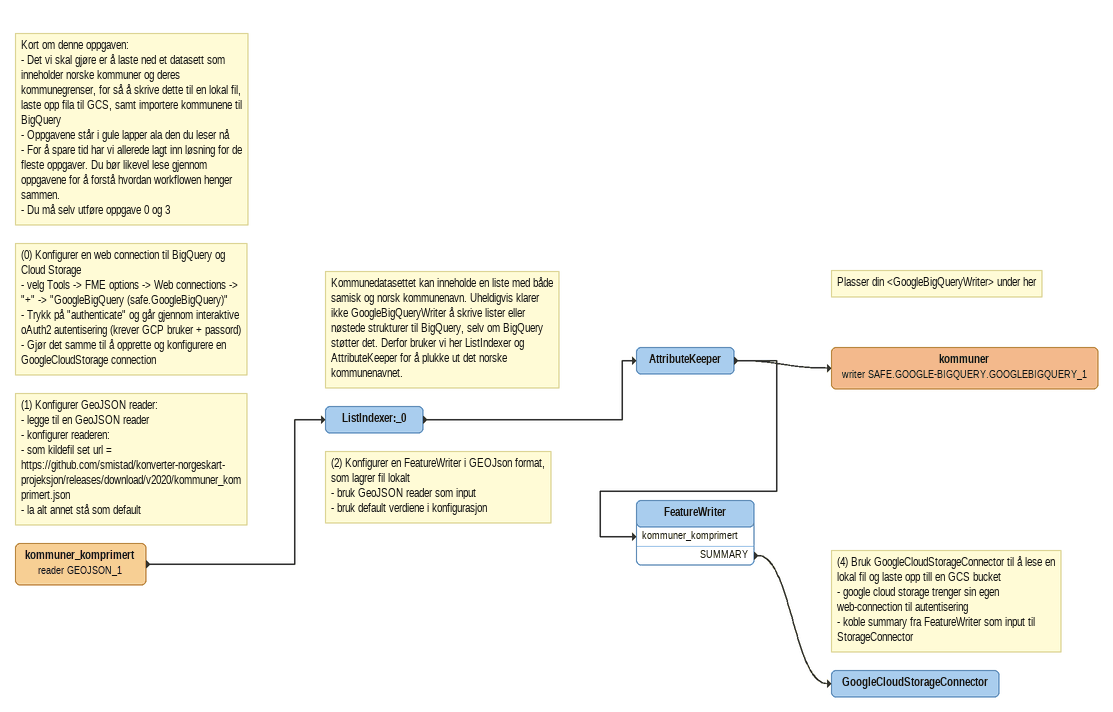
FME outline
Note: Kort om denne oppgaven: / - Det vi skal gjøre er å laste ned et datasett som inneholder norske kommuner og deres kommunegrenser, for så å skrive dette til en lokal fil, laste opp fila til GCS, samt importere kommunene til BigQuery / - Oppgavene står i gule lapper ala den du leser nå / - For å spare tid har vi allerede lagt inn løsning for de fleste oppgaver. Du bør likevel lese gjennom oppgavene for å forstå hvordan workflowen henger sammen. / - Du må selv utføre oppgave 0 og 3
Note: (0) Konfigurer en web connection til BigQuery og Cloud Storage / - velg Tools -> FME options -> Web connections -> "+" -> "GoogleBigQuery (safe.GoogleBigQuery)" / - Trykk på "authenticate" og går gjennom interaktive oAuth2 autentisering (krever GCP bruker + passord) / - Gjør det samme til å opprette og konfigurere en GoogleCloudStorage connection
Note: (1) Konfigurer GeoJSON reader: / - legge til en GeoJSON reader / - konfigurer readeren: / - som kildefil set url = https://github.com/smistad/konverter-norgeskart- projeksjon/releases/download/v2020/kommuner_komprimert.json / - la alt annet stå som default
kommuner_komprimert (reader GEOJSON_1)
    -> ListIndexer:_0
Note: Kommunedatasettet kan inneholde en liste med både samisk og norsk kommunenavn. Uheldigvis klarer ikke GoogleBigQueryWriter å skrive lister eller nøstede strukturer til BigQuery, selv om BigQuery støtter det. Derfor bruker vi her ListIndexer og AttributeKeeper for å plukke ut det norske kommunenavnet.
Note: (2) Konfigurer en FeatureWriter i GEOJson format, som lagrer fil lokalt / - bruk GeoJSON reader som input / - bruk default verdiene i konfigurasjon
ListIndexer:_0
    -> AttributeKeeper
AttributeKeeper
    -> FeatureWriter [kommuner_komprimert]
    -> kommuner (writer SAFE.GOOGLE-BIGQUERY.GOOGLEBIGQUERY_1)
Note: Plasser din <GoogleBigQueryWriter> under her
kommuner (writer SAFE.GOOGLE-BIGQUERY.GOOGLEBIGQUERY_1)
FeatureWriter
    SUMMARY -> GoogleCloudStorageConnector
Note: (4) Bruk GoogleCloudStorageConnector til å lese en lokal fil og laste opp till en GCS bucket / - google cloud storage trenger sin egen web-connection til autentisering / - koble summary fra FeatureWriter som input til StorageConnector
GoogleCloudStorageConnector
